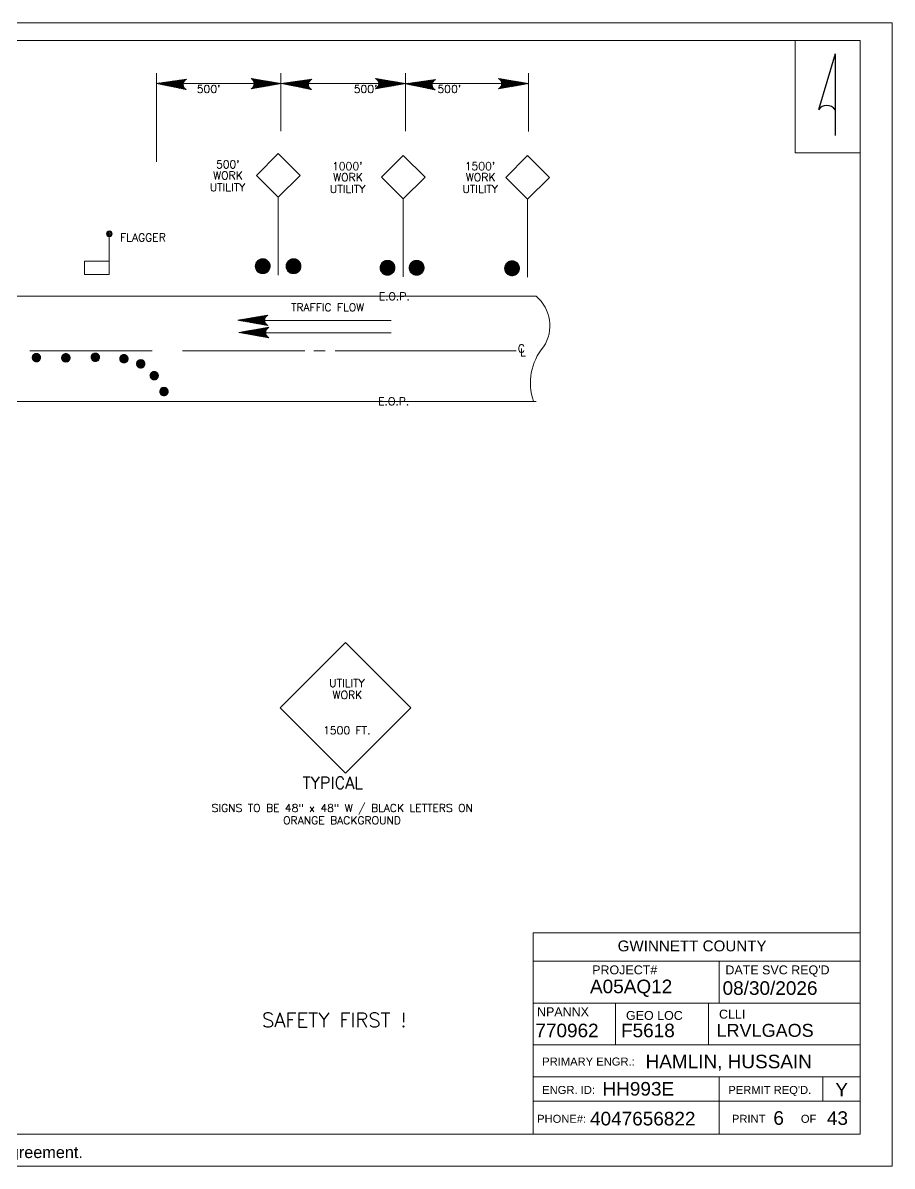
# Paper-space layout '2' of a CAD drawing. Header units: inches. Extents: x 1.3 to 17.9, y 1 to 11.6.
# Drawn here: x 9.86 to 17.88, y 1.02 to 11.57 of the extents above; entities that cross this region are included whole.
import ezdxf
from ezdxf.enums import TextEntityAlignment as Align

# ---------------------------------------------------------------- set-up
doc = ezdxf.new("R2010")
doc.units = ezdxf.units.IN
doc.header["$MEASUREMENT"] = 0
for name, color, linetype, lineweight in [('16', 135, 'Continuous', 0), ('DoubleLaneStreetTRAFFIC_003 - 16', 135, 'Continuous', 0), ('DoubleLaneStreetTRAFFIC_003 - 4', 135, 'Continuous', 0), ('DoubleLaneStreetTRAFFIC_003 - SHADE', 33, 'Continuous', 0), ('Level 18', 7, 'Continuous', 0), ('unk 2 (def)', 7, 'Continuous', 0), ('z Level 63', 7, 'Continuous', 0)]:
    doc.layers.add(name, color=color, linetype=linetype, lineweight=lineweight)
doc.styles.add('MtXpl_Arial_Unicode_', font='ARIALUNI.ttf')
doc.styles.add('ROMANS', font='romans.shx')
doc.styles.add('Telco', font='dgn000.shx', dxfattribs={"height": 108})

# ---------------------------------------------------------------- blocks, each defined once
blk = doc.blocks.new('AHSOL')
at = {"layer": '16', "color": 135, "linetype": 'Continuous'}
for p, q in [((0.05, 0.05), (-13.65, 2.41)), ((0.05, 0.05), (-13.65, -2.31)), ((-13.63, 2.4), (-13.62, 2.4)), ((-13.36, 2.36), (-9.42, -1.58)), ((-13.23, 2.13), (-13.05, 2.31)), ((-12.87, 1.83), (-12.48, 2.21)), ((-12.86, -2.18), (-9.07, 1.62)), ((-12.61, 1.41), (-11.91, 2.11)), ((-12.55, 2.22), (-8.85, -1.49)), ((-12.46, -1.11), (-9.64, 1.72)), ((-12.39, 0.97), (-11.35, 2.01)), ((-12.24, 0.45), (-10.78, 1.91)), ((-12.24, -0.22), (-10.21, 1.81)), ((-12.24, 0.57), (-9.99, -1.68)), ((-12.06, -2.04), (-8.5, 1.52)), ((-11.75, 2.08), (-8.28, -1.39)), ((-11.25, -1.9), (-7.93, 1.42)), ((-10.94, 1.94), (-7.71, -1.29)), ((-10.44, -1.76), (-7.36, 1.32)), ((-10.13, 1.8), (-7.14, -1.19)), ((-9.63, -1.62), (-6.79, 1.23)), ((-9.32, 1.66), (-6.57, -1.09)), ((-8.83, -1.48), (-6.22, 1.13)), ((-8.52, 1.52), (-6, -0.99)), ((-8.02, -1.34), (-5.65, 1.03)), ((-7.71, 1.38), (-5.43, -0.9)), ((-7.21, -1.2), (-5.08, 0.93)), ((-6.9, 1.25), (-4.86, -0.8)), ((-6.4, -1.07), (-4.51, 0.83)), ((-6.09, 1.11), (-4.29, -0.7)), ((-5.6, -0.93), (-3.94, 0.73)), ((-5.29, 0.97), (-3.72, -0.6)), ((-4.79, -0.79), (-3.37, 0.64)), ((-4.48, 0.83), (-3.15, -0.5)), ((-3.98, -0.65), (-2.8, 0.54)), ((-3.67, 0.69), (-2.58, -0.41)), ((-3.17, -0.51), (-2.23, 0.44)), ((-2.86, 0.55), (-2.01, -0.31)), ((-2.37, -0.37), (-1.66, 0.34)), ((-2.06, 0.41), (-1.44, -0.21)), ((-1.56, -0.23), (-1.09, 0.24)), ((-1.25, 0.27), (-0.87, -0.11)), ((-0.75, -0.09), (-0.52, 0.14)), ((-0.44, 0.13), (-0.3, -0.01)), ((-13.47, -2.21), (-13.41, -2.27)), ((-13.09, -1.92), (-12.84, -2.17)), ((-12.75, -1.6), (-12.27, -2.08)), ((-12.49, -1.18), (-11.7, -1.98)), ((-12.34, -0.67), (-11.13, -1.88)), ((-12.24, -0.1), (-10.56, -1.78))]:
    blk.add_line(p, q, dxfattribs=at)
at = {"layer": '16', "color": 135, "linetype": 'Continuous', "flags": 128}
blk.add_lwpolyline([(-13.65, 2.41), (0.05, 0.05), (-13.65, -2.31), (-13.32, -2.13), (-13.18, -1.98), (-12.99, -1.84), (-12.8, -1.65), (-12.71, -1.56), (-12.57, -1.32), (-12.47, -1.13), (-12.38, -0.94), (-12.33, -0.61), (-12.28, -0.43), (-12.24, -0.28), (-12.24, 0.33), (-12.24, 0.61), (-12.38, 0.94), (-12.47, 1.18), (-12.61, 1.42), (-12.71, 1.56), (-12.8, 1.7), (-12.9, 1.89), (-13.09, 2.03), (-13.23, 2.13), (-13.32, 2.22), (-13.46, 2.31)], close=True, dxfattribs=at)
at = {"layer": '16', "color": 135, "linetype": 'Continuous'}
blk.add_arc((-14.91, 0.05), 2.68, 298.0725, 61.9275, dxfattribs=at)
blk = doc.blocks.new('ATTSW_NORTH1')
at = {"layer": 'z Level 63', "color": 0, "linetype": 'Continuous', "lineweight": -2, "ltscale": 800.0016}
for q in [(-1458, -1329), (0, -3559)]:
    blk.add_line((0, 3559), q, dxfattribs=at)
blk.add_arc((-729, -1826), 882, 34.29789, 145.70211, dxfattribs=at)

psp = doc.layouts.new('2')

# ---------------------------------------------------------------- linework, layer by layer
at = {"layer": 'DoubleLaneStreetTRAFFIC_003 - 4', "color": 135, "linetype": 'Continuous', "ltscale": 1.522829}
for p, q in [((11.093, 11.101), (11.093, 10.286)), ((12.242, 11.101), (12.242, 10.568)), ((13.391, 11.101), (13.391, 10.568)), ((14.526, 11.101), (14.526, 10.565)), ((12.242, 11.006), (11.093, 11.006)), ((13.386, 11.006), (12.242, 11.006)), ((14.51, 11.006), (13.386, 11.006)), ((12.218, 9.239), (12.218, 9.959)), ((13.369, 9.225), (13.369, 9.945)), ((14.517, 9.22), (14.517, 9.94)), ((10.658, 9.369), (10.658, 9.624)), ((12.08, 9.391), (12.006, 9.316)), ((12.077, 9.391), (12.006, 9.32)), ((12.074, 9.391), (12.006, 9.323)), ((12.07, 9.391), (12.006, 9.327)), ((12.086, 9.39), (12.007, 9.31)), ((12.083, 9.39), (12.007, 9.313)), ((12.066, 9.39), (12.007, 9.33)), ((12.062, 9.39), (12.007, 9.334)), ((12.089, 9.389), (12.008, 9.308)), ((12.058, 9.389), (12.008, 9.339)), ((12.092, 9.388), (12.008, 9.305)), ((12.095, 9.388), (12.009, 9.302)), ((12.053, 9.387), (12.009, 9.344)), ((12.097, 9.387), (12.01, 9.3)), ((12.1, 9.386), (12.011, 9.297)), ((12.048, 9.385), (12.011, 9.349)), ((12.102, 9.385), (12.012, 9.295)), ((12.105, 9.384), (12.013, 9.292)), ((12.136, 9.293), (12.045, 9.384)), ((12.137, 9.295), (12.047, 9.385)), ((12.138, 9.298), (12.05, 9.386)), ((12.139, 9.3), (12.052, 9.387)), ((12.14, 9.303), (12.055, 9.388)), ((12.141, 9.305), (12.057, 9.389)), ((12.141, 9.308), (12.06, 9.389)), ((12.142, 9.311), (12.063, 9.39)), ((12.142, 9.314), (12.066, 9.39)), ((12.143, 9.317), (12.069, 9.391)), ((12.143, 9.32), (12.072, 9.391)), ((12.143, 9.324), (12.076, 9.391)), ((12.143, 9.327), (12.079, 9.391)), ((12.142, 9.331), (12.083, 9.39)), ((12.142, 9.335), (12.087, 9.39)), ((12.141, 9.34), (12.092, 9.389)), ((12.139, 9.344), (12.097, 9.387)), ((12.137, 9.35), (12.102, 9.385)), ((12.36, 9.391), (12.289, 9.32)), ((12.357, 9.391), (12.289, 9.323)), ((12.353, 9.391), (12.289, 9.327)), ((12.363, 9.391), (12.29, 9.317)), ((12.37, 9.39), (12.29, 9.311)), ((12.367, 9.39), (12.29, 9.314)), ((12.349, 9.39), (12.29, 9.331)), ((12.345, 9.39), (12.29, 9.335)), ((12.372, 9.389), (12.291, 9.308)), ((12.341, 9.389), (12.291, 9.339)), ((12.375, 9.389), (12.292, 9.305)), ((12.378, 9.388), (12.292, 9.302)), ((12.38, 9.387), (12.293, 9.3)), ((12.336, 9.387), (12.293, 9.344)), ((12.383, 9.386), (12.294, 9.297)), ((12.385, 9.385), (12.295, 9.295)), ((12.331, 9.385), (12.295, 9.349)), ((12.388, 9.384), (12.296, 9.292)), ((12.419, 9.292), (12.327, 9.384)), ((12.42, 9.294), (12.329, 9.385)), ((12.421, 9.297), (12.332, 9.386)), ((12.422, 9.299), (12.334, 9.387)), ((12.423, 9.302), (12.337, 9.388)), ((12.424, 9.304), (12.34, 9.388)), ((12.424, 9.307), (12.342, 9.389)), ((12.425, 9.31), (12.345, 9.39)), ((12.425, 9.313), (12.348, 9.39)), ((12.426, 9.316), (12.351, 9.39)), ((12.426, 9.319), (12.354, 9.391)), ((12.426, 9.322), (12.358, 9.391)), ((12.426, 9.326), (12.361, 9.391)), ((12.426, 9.329), (12.365, 9.39)), ((12.425, 9.333), (12.369, 9.39)), ((12.424, 9.338), (12.373, 9.389)), ((12.423, 9.342), (12.378, 9.388)), ((12.421, 9.348), (12.383, 9.386)), ((12.082, 9.254), (12.006, 9.33)), ((12.079, 9.254), (12.006, 9.327)), ((12.076, 9.254), (12.006, 9.323)), ((12.072, 9.254), (12.006, 9.32)), ((12.068, 9.254), (12.006, 9.316)), ((12.088, 9.255), (12.007, 9.336)), ((12.085, 9.255), (12.007, 9.333)), ((12.065, 9.255), (12.007, 9.312)), ((12.091, 9.256), (12.008, 9.339)), ((12.06, 9.255), (12.008, 9.308)), ((12.093, 9.257), (12.009, 9.341)), ((12.056, 9.257), (12.009, 9.304)), ((12.099, 9.258), (12.01, 9.346)), ((12.096, 9.257), (12.01, 9.344)), ((12.051, 9.258), (12.01, 9.299)), ((12.101, 9.259), (12.011, 9.349)), ((12.103, 9.26), (12.012, 9.351)), ((12.045, 9.261), (12.013, 9.293)), ((12.107, 9.383), (12.014, 9.29)), ((12.106, 9.262), (12.014, 9.354)), ((12.041, 9.382), (12.015, 9.356)), ((12.109, 9.381), (12.015, 9.288)), ((12.108, 9.263), (12.015, 9.356)), ((12.11, 9.264), (12.016, 9.358)), ((12.111, 9.38), (12.017, 9.286)), ((12.112, 9.265), (12.017, 9.36)), ((12.037, 9.265), (12.017, 9.285)), ((12.113, 9.379), (12.018, 9.284)), ((12.115, 9.377), (12.019, 9.282)), ((12.114, 9.267), (12.019, 9.362)), ((12.116, 9.268), (12.02, 9.364)), ((12.117, 9.376), (12.021, 9.28)), ((12.118, 9.27), (12.022, 9.366)), ((12.119, 9.374), (12.023, 9.278)), ((12.03, 9.374), (12.023, 9.367)), ((12.12, 9.271), (12.023, 9.368)), ((12.121, 9.373), (12.024, 9.276)), ((12.122, 9.273), (12.025, 9.37)), ((12.123, 9.371), (12.026, 9.274)), ((12.123, 9.275), (12.027, 9.371)), ((12.125, 9.276), (12.028, 9.373)), ((12.124, 9.369), (12.028, 9.273)), ((12.126, 9.367), (12.029, 9.271)), ((12.127, 9.278), (12.03, 9.375)), ((12.127, 9.366), (12.031, 9.269)), ((12.128, 9.28), (12.032, 9.376)), ((12.129, 9.364), (12.033, 9.268)), ((12.13, 9.282), (12.034, 9.378)), ((12.13, 9.362), (12.035, 9.266)), ((12.131, 9.284), (12.036, 9.379)), ((12.132, 9.36), (12.037, 9.265)), ((12.132, 9.286), (12.038, 9.38)), ((12.133, 9.358), (12.039, 9.264)), ((12.134, 9.288), (12.04, 9.382)), ((12.134, 9.355), (12.041, 9.262)), ((12.135, 9.29), (12.043, 9.383)), ((12.136, 9.353), (12.044, 9.261)), ((12.137, 9.351), (12.046, 9.26)), ((12.138, 9.348), (12.048, 9.259)), ((12.139, 9.346), (12.051, 9.258)), ((12.14, 9.343), (12.053, 9.257)), ((12.14, 9.341), (12.056, 9.257)), ((12.141, 9.338), (12.059, 9.256)), ((12.142, 9.335), (12.062, 9.255)), ((12.142, 9.332), (12.064, 9.255)), ((12.143, 9.329), (12.068, 9.254)), ((12.143, 9.326), (12.071, 9.254)), ((12.143, 9.323), (12.074, 9.254)), ((12.143, 9.319), (12.078, 9.254)), ((12.143, 9.316), (12.081, 9.254)), ((12.142, 9.312), (12.085, 9.255)), ((12.141, 9.307), (12.089, 9.256)), ((12.14, 9.303), (12.094, 9.257)), ((12.138, 9.298), (12.099, 9.259)), ((12.135, 9.291), (12.105, 9.261)), ((12.133, 9.357), (12.109, 9.381)), ((12.13, 9.283), (12.114, 9.267)), ((12.361, 9.254), (12.289, 9.325)), ((12.357, 9.254), (12.289, 9.322)), ((12.354, 9.254), (12.289, 9.319)), ((12.37, 9.255), (12.29, 9.335)), ((12.367, 9.255), (12.29, 9.332)), ((12.364, 9.254), (12.29, 9.329)), ((12.35, 9.254), (12.29, 9.315)), ((12.346, 9.255), (12.29, 9.311)), ((12.373, 9.256), (12.291, 9.337)), ((12.342, 9.256), (12.291, 9.306)), ((12.378, 9.257), (12.292, 9.343)), ((12.376, 9.256), (12.292, 9.34)), ((12.381, 9.258), (12.293, 9.345)), ((12.337, 9.257), (12.293, 9.302)), ((12.383, 9.259), (12.294, 9.348)), ((12.386, 9.26), (12.295, 9.35)), ((12.332, 9.259), (12.295, 9.296)), ((12.388, 9.261), (12.296, 9.353)), ((12.39, 9.383), (12.297, 9.29)), ((12.324, 9.382), (12.298, 9.356)), ((12.39, 9.262), (12.298, 9.355)), ((12.325, 9.262), (12.298, 9.29)), ((12.392, 9.382), (12.299, 9.288)), ((12.392, 9.263), (12.299, 9.357)), ((12.394, 9.38), (12.3, 9.286)), ((12.395, 9.265), (12.3, 9.359)), ((12.396, 9.379), (12.301, 9.284)), ((12.397, 9.266), (12.301, 9.361)), ((12.398, 9.377), (12.303, 9.282)), ((12.399, 9.268), (12.303, 9.363)), ((12.4, 9.376), (12.304, 9.28)), ((12.401, 9.269), (12.304, 9.365)), ((12.315, 9.269), (12.304, 9.28)), ((12.402, 9.374), (12.306, 9.278)), ((12.402, 9.271), (12.306, 9.367)), ((12.404, 9.373), (12.307, 9.276)), ((12.404, 9.272), (12.308, 9.369)), ((12.31, 9.372), (12.309, 9.37)), ((12.406, 9.371), (12.309, 9.274)), ((12.406, 9.274), (12.309, 9.371)), ((12.408, 9.276), (12.311, 9.372)), ((12.407, 9.369), (12.311, 9.273)), ((12.409, 9.368), (12.312, 9.271)), ((12.409, 9.277), (12.313, 9.374)), ((12.411, 9.366), (12.314, 9.27)), ((12.411, 9.279), (12.315, 9.376)), ((12.412, 9.364), (12.316, 9.268)), ((12.412, 9.281), (12.317, 9.377)), ((12.414, 9.362), (12.318, 9.267)), ((12.414, 9.283), (12.319, 9.378)), ((12.415, 9.36), (12.32, 9.265)), ((12.415, 9.285), (12.321, 9.38)), ((12.416, 9.358), (12.322, 9.264)), ((12.417, 9.287), (12.323, 9.381)), ((12.418, 9.29), (12.325, 9.382)), ((12.418, 9.356), (12.325, 9.263)), ((12.419, 9.353), (12.327, 9.261)), ((12.42, 9.351), (12.329, 9.26)), ((12.421, 9.349), (12.331, 9.259)), ((12.422, 9.346), (12.334, 9.258)), ((12.423, 9.344), (12.336, 9.257)), ((12.424, 9.341), (12.339, 9.257)), ((12.424, 9.338), (12.342, 9.256)), ((12.425, 9.336), (12.345, 9.255)), ((12.425, 9.333), (12.348, 9.255)), ((12.426, 9.33), (12.351, 9.254)), ((12.426, 9.326), (12.354, 9.254)), ((12.426, 9.323), (12.357, 9.254)), ((12.426, 9.32), (12.361, 9.254)), ((12.426, 9.316), (12.364, 9.254)), ((12.425, 9.312), (12.368, 9.255)), ((12.425, 9.308), (12.372, 9.256)), ((12.423, 9.303), (12.377, 9.257)), ((12.422, 9.298), (12.382, 9.258)), ((12.419, 9.292), (12.388, 9.261)), ((12.418, 9.354), (12.389, 9.383)), ((12.414, 9.284), (12.396, 9.266)), ((12.413, 9.363), (12.398, 9.377)), ((13.233, 9.376), (13.157, 9.3)), ((13.23, 9.376), (13.157, 9.303)), ((13.227, 9.376), (13.157, 9.306)), ((13.224, 9.376), (13.157, 9.309)), ((13.22, 9.376), (13.157, 9.313)), ((13.216, 9.376), (13.157, 9.317)), ((13.235, 9.24), (13.157, 9.318)), ((13.232, 9.24), (13.157, 9.315)), ((13.229, 9.24), (13.157, 9.312)), ((13.226, 9.24), (13.157, 9.309)), ((13.222, 9.24), (13.157, 9.305)), ((13.218, 9.24), (13.157, 9.301)), ((13.215, 9.24), (13.157, 9.298)), ((13.239, 9.375), (13.158, 9.294)), ((13.236, 9.375), (13.158, 9.297)), ((13.212, 9.375), (13.158, 9.321)), ((13.241, 9.241), (13.158, 9.324)), ((13.238, 9.241), (13.158, 9.321)), ((13.21, 9.241), (13.158, 9.293)), ((13.242, 9.374), (13.159, 9.291)), ((13.208, 9.374), (13.159, 9.325)), ((13.245, 9.373), (13.159, 9.288)), ((13.244, 9.242), (13.159, 9.327)), ((13.206, 9.242), (13.159, 9.289)), ((13.247, 9.373), (13.16, 9.286)), ((13.203, 9.373), (13.16, 9.33)), ((13.246, 9.243), (13.16, 9.329)), ((13.25, 9.372), (13.161, 9.283)), ((13.249, 9.244), (13.161, 9.332)), ((13.201, 9.244), (13.161, 9.284)), ((13.252, 9.371), (13.162, 9.281)), ((13.251, 9.245), (13.162, 9.334)), ((13.255, 9.37), (13.163, 9.278)), ((13.197, 9.37), (13.163, 9.336)), ((13.254, 9.246), (13.163, 9.337)), ((13.257, 9.368), (13.164, 9.276)), ((13.256, 9.247), (13.164, 9.339)), ((13.258, 9.248), (13.165, 9.341)), ((13.259, 9.367), (13.166, 9.274)), ((13.19, 9.367), (13.166, 9.343)), ((13.26, 9.249), (13.166, 9.343)), ((13.261, 9.366), (13.167, 9.272)), ((13.263, 9.365), (13.168, 9.27)), ((13.262, 9.251), (13.168, 9.345)), ((13.264, 9.252), (13.169, 9.347)), ((13.265, 9.363), (13.17, 9.268)), ((13.267, 9.362), (13.171, 9.266)), ((13.266, 9.254), (13.171, 9.349)), ((13.268, 9.255), (13.172, 9.351)), ((13.269, 9.36), (13.173, 9.264)), ((13.271, 9.359), (13.174, 9.262)), ((13.27, 9.257), (13.174, 9.353)), ((13.272, 9.258), (13.175, 9.355)), ((13.273, 9.357), (13.176, 9.26)), ((13.274, 9.26), (13.177, 9.357)), ((13.274, 9.355), (13.178, 9.259)), ((13.275, 9.262), (13.179, 9.358)), ((13.276, 9.353), (13.179, 9.257)), ((13.277, 9.264), (13.181, 9.36)), ((13.278, 9.352), (13.181, 9.255)), ((13.279, 9.265), (13.182, 9.362)), ((13.279, 9.35), (13.183, 9.254)), ((13.28, 9.267), (13.184, 9.363)), ((13.281, 9.348), (13.185, 9.252)), ((13.281, 9.269), (13.186, 9.364)), ((13.282, 9.346), (13.187, 9.251)), ((13.283, 9.271), (13.188, 9.366)), ((13.283, 9.344), (13.189, 9.25)), ((13.284, 9.274), (13.191, 9.367)), ((13.285, 9.341), (13.191, 9.248)), ((13.285, 9.276), (13.193, 9.368)), ((13.286, 9.339), (13.194, 9.247)), ((13.286, 9.278), (13.195, 9.369)), ((13.287, 9.337), (13.196, 9.246)), ((13.288, 9.28), (13.197, 9.371)), ((13.288, 9.335), (13.198, 9.245)), ((13.289, 9.283), (13.2, 9.372)), ((13.289, 9.332), (13.201, 9.244)), ((13.29, 9.285), (13.202, 9.373)), ((13.29, 9.33), (13.203, 9.243)), ((13.29, 9.288), (13.205, 9.373)), ((13.291, 9.327), (13.206, 9.242)), ((13.291, 9.291), (13.208, 9.374)), ((13.291, 9.324), (13.209, 9.242)), ((13.292, 9.293), (13.21, 9.375)), ((13.292, 9.321), (13.211, 9.241)), ((13.292, 9.296), (13.213, 9.375)), ((13.293, 9.319), (13.214, 9.24)), ((13.293, 9.299), (13.216, 9.376)), ((13.293, 9.316), (13.217, 9.24)), ((13.293, 9.302), (13.219, 9.376)), ((13.293, 9.312), (13.221, 9.24)), ((13.293, 9.305), (13.222, 9.376)), ((13.293, 9.309), (13.224, 9.24)), ((13.293, 9.309), (13.226, 9.376)), ((13.293, 9.306), (13.227, 9.24)), ((13.293, 9.312), (13.229, 9.376)), ((13.293, 9.302), (13.231, 9.24)), ((13.293, 9.316), (13.233, 9.376)), ((13.293, 9.298), (13.235, 9.24)), ((13.292, 9.32), (13.237, 9.375)), ((13.292, 9.294), (13.239, 9.241)), ((13.291, 9.325), (13.242, 9.374)), ((13.291, 9.289), (13.244, 9.242)), ((13.29, 9.329), (13.246, 9.373)), ((13.289, 9.284), (13.249, 9.244)), ((13.288, 9.335), (13.252, 9.371)), ((13.287, 9.278), (13.254, 9.246)), ((13.284, 9.342), (13.259, 9.367)), ((13.275, 9.354), (13.272, 9.358)), ((13.496, 9.376), (13.425, 9.306)), ((13.493, 9.376), (13.425, 9.309)), ((13.495, 9.24), (13.425, 9.31)), ((13.492, 9.24), (13.425, 9.306)), ((13.502, 9.376), (13.426, 9.299)), ((13.499, 9.376), (13.426, 9.303)), ((13.489, 9.376), (13.426, 9.313)), ((13.485, 9.376), (13.426, 9.317)), ((13.505, 9.375), (13.426, 9.296)), ((13.505, 9.24), (13.426, 9.319)), ((13.502, 9.24), (13.426, 9.316)), ((13.499, 9.24), (13.426, 9.313)), ((13.488, 9.24), (13.426, 9.303)), ((13.485, 9.24), (13.426, 9.299)), ((13.508, 9.375), (13.427, 9.294)), ((13.481, 9.375), (13.427, 9.321)), ((13.511, 9.242), (13.427, 9.325)), ((13.508, 9.241), (13.427, 9.322)), ((13.48, 9.241), (13.427, 9.295)), ((13.511, 9.374), (13.428, 9.291)), ((13.477, 9.374), (13.428, 9.325)), ((13.514, 9.373), (13.428, 9.288)), ((13.513, 9.242), (13.428, 9.327)), ((13.476, 9.242), (13.428, 9.29)), ((13.516, 9.373), (13.429, 9.286)), ((13.472, 9.373), (13.429, 9.33)), ((13.516, 9.243), (13.429, 9.33)), ((13.471, 9.243), (13.429, 9.285)), ((13.519, 9.372), (13.43, 9.283)), ((13.518, 9.244), (13.43, 9.333)), ((13.521, 9.371), (13.431, 9.281)), ((13.466, 9.371), (13.431, 9.335)), ((13.521, 9.245), (13.431, 9.335)), ((13.523, 9.37), (13.432, 9.278)), ((13.523, 9.246), (13.432, 9.337)), ((13.465, 9.246), (13.432, 9.28)), ((13.526, 9.368), (13.433, 9.276)), ((13.525, 9.247), (13.433, 9.34)), ((13.528, 9.249), (13.434, 9.342)), ((13.528, 9.367), (13.435, 9.274)), ((13.459, 9.367), (13.435, 9.342)), ((13.53, 9.366), (13.436, 9.272)), ((13.53, 9.25), (13.436, 9.344)), ((13.532, 9.365), (13.437, 9.27)), ((13.532, 9.251), (13.437, 9.346)), ((13.534, 9.253), (13.438, 9.348)), ((13.534, 9.363), (13.439, 9.268)), ((13.536, 9.362), (13.44, 9.266)), ((13.536, 9.254), (13.44, 9.35)), ((13.538, 9.256), (13.441, 9.352)), ((13.538, 9.36), (13.442, 9.264)), ((13.54, 9.359), (13.443, 9.262)), ((13.54, 9.257), (13.443, 9.354)), ((13.542, 9.357), (13.445, 9.26)), ((13.541, 9.259), (13.445, 9.356)), ((13.543, 9.261), (13.446, 9.357)), ((13.543, 9.355), (13.447, 9.258)), ((13.545, 9.262), (13.448, 9.359)), ((13.545, 9.353), (13.448, 9.257)), ((13.546, 9.264), (13.45, 9.36)), ((13.547, 9.352), (13.45, 9.255)), ((13.548, 9.266), (13.452, 9.362)), ((13.548, 9.35), (13.452, 9.254)), ((13.549, 9.268), (13.454, 9.363)), ((13.549, 9.348), (13.454, 9.252)), ((13.551, 9.27), (13.456, 9.365)), ((13.551, 9.346), (13.456, 9.251)), ((13.552, 9.272), (13.458, 9.366)), ((13.552, 9.344), (13.458, 9.25)), ((13.553, 9.274), (13.46, 9.367)), ((13.553, 9.341), (13.46, 9.248)), ((13.554, 9.276), (13.462, 9.369)), ((13.555, 9.339), (13.463, 9.247)), ((13.556, 9.279), (13.465, 9.37)), ((13.556, 9.337), (13.465, 9.246)), ((13.557, 9.281), (13.467, 9.371)), ((13.557, 9.334), (13.467, 9.245)), ((13.558, 9.284), (13.469, 9.372)), ((13.558, 9.332), (13.47, 9.244)), ((13.559, 9.286), (13.472, 9.373)), ((13.559, 9.329), (13.472, 9.243)), ((13.559, 9.289), (13.474, 9.374)), ((13.56, 9.327), (13.475, 9.242)), ((13.56, 9.291), (13.477, 9.374)), ((13.56, 9.324), (13.478, 9.241)), ((13.561, 9.294), (13.48, 9.375)), ((13.561, 9.321), (13.48, 9.241)), ((13.561, 9.297), (13.483, 9.375)), ((13.561, 9.318), (13.483, 9.24)), ((13.562, 9.3), (13.486, 9.376)), ((13.562, 9.315), (13.486, 9.24)), ((13.562, 9.303), (13.489, 9.376)), ((13.562, 9.312), (13.49, 9.24)), ((13.562, 9.307), (13.492, 9.376)), ((13.562, 9.309), (13.493, 9.24)), ((13.562, 9.31), (13.496, 9.376)), ((13.562, 9.305), (13.496, 9.24)), ((13.562, 9.314), (13.499, 9.376)), ((13.562, 9.302), (13.5, 9.24)), ((13.561, 9.317), (13.503, 9.376)), ((13.561, 9.298), (13.504, 9.24)), ((13.561, 9.322), (13.507, 9.375)), ((13.561, 9.294), (13.508, 9.241)), ((13.56, 9.326), (13.512, 9.374)), ((13.56, 9.289), (13.513, 9.242)), ((13.558, 9.331), (13.517, 9.372)), ((13.558, 9.284), (13.518, 9.244)), ((13.556, 9.337), (13.523, 9.37)), ((13.555, 9.278), (13.524, 9.246)), ((13.552, 9.344), (13.53, 9.366)), ((14.378, 9.372), (14.306, 9.299)), ((14.375, 9.372), (14.306, 9.302)), ((14.372, 9.372), (14.306, 9.306)), ((14.368, 9.372), (14.306, 9.309)), ((14.384, 9.371), (14.306, 9.293)), ((14.381, 9.371), (14.306, 9.296)), ((14.364, 9.371), (14.306, 9.313)), ((14.384, 9.236), (14.306, 9.313)), ((14.381, 9.235), (14.306, 9.31)), ((14.378, 9.235), (14.306, 9.307)), ((14.374, 9.235), (14.306, 9.304)), ((14.371, 9.235), (14.306, 9.3)), ((14.367, 9.235), (14.306, 9.297)), ((14.363, 9.236), (14.306, 9.293)), ((14.39, 9.37), (14.307, 9.287)), ((14.387, 9.37), (14.307, 9.29)), ((14.36, 9.37), (14.307, 9.317)), ((14.39, 9.237), (14.307, 9.319)), ((14.387, 9.236), (14.307, 9.316)), ((14.359, 9.237), (14.307, 9.288)), ((14.393, 9.369), (14.308, 9.284)), ((14.355, 9.369), (14.308, 9.322)), ((14.392, 9.238), (14.308, 9.322)), ((14.354, 9.238), (14.308, 9.284)), ((14.396, 9.368), (14.309, 9.282)), ((14.395, 9.238), (14.309, 9.324)), ((14.35, 9.368), (14.31, 9.327)), ((14.398, 9.367), (14.31, 9.279)), ((14.397, 9.239), (14.31, 9.327)), ((14.349, 9.24), (14.31, 9.278)), ((14.401, 9.366), (14.311, 9.277)), ((14.4, 9.24), (14.311, 9.329)), ((14.403, 9.365), (14.312, 9.274)), ((14.344, 9.365), (14.312, 9.333)), ((14.402, 9.241), (14.312, 9.332)), ((14.405, 9.364), (14.313, 9.272)), ((14.405, 9.242), (14.313, 9.334)), ((14.407, 9.363), (14.314, 9.27)), ((14.407, 9.243), (14.314, 9.336)), ((14.409, 9.245), (14.315, 9.339)), ((14.41, 9.362), (14.316, 9.268)), ((14.336, 9.361), (14.317, 9.341)), ((14.412, 9.36), (14.317, 9.266)), ((14.411, 9.246), (14.317, 9.341)), ((14.414, 9.359), (14.318, 9.264)), ((14.413, 9.247), (14.318, 9.343)), ((14.415, 9.249), (14.319, 9.345)), ((14.416, 9.358), (14.32, 9.262)), ((14.418, 9.356), (14.321, 9.26)), ((14.417, 9.25), (14.321, 9.347)), ((14.419, 9.252), (14.322, 9.348)), ((14.419, 9.355), (14.323, 9.258)), ((14.421, 9.353), (14.324, 9.256)), ((14.421, 9.254), (14.324, 9.35)), ((14.422, 9.255), (14.326, 9.352)), ((14.423, 9.351), (14.326, 9.254)), ((14.424, 9.257), (14.328, 9.354)), ((14.425, 9.349), (14.328, 9.253)), ((14.426, 9.259), (14.329, 9.355)), ((14.426, 9.348), (14.33, 9.251)), ((14.427, 9.261), (14.331, 9.357)), ((14.428, 9.346), (14.332, 9.25)), ((14.429, 9.263), (14.333, 9.358)), ((14.429, 9.344), (14.334, 9.248)), ((14.43, 9.265), (14.335, 9.36)), ((14.431, 9.342), (14.336, 9.247)), ((14.432, 9.267), (14.337, 9.361)), ((14.432, 9.34), (14.338, 9.245)), ((14.433, 9.269), (14.339, 9.362)), ((14.433, 9.338), (14.34, 9.244)), ((14.434, 9.271), (14.341, 9.364)), ((14.434, 9.335), (14.342, 9.243)), ((14.435, 9.273), (14.344, 9.365)), ((14.436, 9.333), (14.344, 9.242)), ((14.436, 9.276), (14.346, 9.366)), ((14.437, 9.331), (14.347, 9.241)), ((14.437, 9.278), (14.348, 9.367)), ((14.438, 9.328), (14.349, 9.24)), ((14.438, 9.28), (14.351, 9.368)), ((14.439, 9.326), (14.352, 9.239)), ((14.439, 9.283), (14.354, 9.369)), ((14.439, 9.323), (14.354, 9.238)), ((14.44, 9.286), (14.356, 9.369)), ((14.44, 9.32), (14.357, 9.237)), ((14.441, 9.288), (14.359, 9.37)), ((14.441, 9.318), (14.36, 9.237)), ((14.441, 9.291), (14.362, 9.371)), ((14.441, 9.315), (14.363, 9.236)), ((14.442, 9.294), (14.365, 9.371)), ((14.442, 9.312), (14.365, 9.236)), ((14.442, 9.297), (14.368, 9.372)), ((14.442, 9.309), (14.369, 9.235)), ((14.442, 9.301), (14.371, 9.372)), ((14.442, 9.305), (14.372, 9.235)), ((14.442, 9.304), (14.374, 9.372)), ((14.442, 9.302), (14.375, 9.235)), ((14.442, 9.307), (14.378, 9.372)), ((14.442, 9.298), (14.379, 9.235)), ((14.442, 9.311), (14.382, 9.371)), ((14.442, 9.295), (14.383, 9.236)), ((14.441, 9.315), (14.386, 9.371)), ((14.441, 9.291), (14.387, 9.236)), ((14.44, 9.32), (14.39, 9.37)), ((14.44, 9.286), (14.391, 9.237)), ((14.439, 9.324), (14.395, 9.369)), ((14.439, 9.281), (14.396, 9.239)), ((14.437, 9.33), (14.4, 9.367)), ((14.434, 9.336), (14.407, 9.363)), ((14.427, 9.347), (14.418, 9.356)), ((13.194, 9.247), (13.164, 9.277)), ((13.186, 9.252), (13.169, 9.269)), ((13.282, 9.271), (13.262, 9.251)), ((13.458, 9.25), (13.435, 9.272)), ((13.551, 9.27), (13.532, 9.251)), ((14.343, 9.243), (14.313, 9.272)), ((14.334, 9.248), (14.319, 9.263)), ((14.436, 9.276), (14.402, 9.241)), ((14.433, 9.269), (14.409, 9.245)), ((2.614, 9.045), (13.029, 9.045)), ((13.501, 9.045), (14.595, 9.045)), ((13.258, 8.821), (11.997, 8.821)), ((13.258, 8.709), (11.997, 8.709)), ((11.055, 8.542), (9.925, 8.542)), ((9.925, 8.542), (10.184, 8.542)), ((11.334, 8.542), (11.593, 8.542)), ((12.464, 8.542), (11.334, 8.542)), ((12.65, 8.542), (12.544, 8.542)), ((14.411, 8.542), (12.743, 8.542)), ((9.948, 8.483), (9.983, 8.518)), ((9.948, 8.48), (9.987, 8.518)), ((9.948, 8.476), (9.99, 8.518)), ((9.948, 8.484), (9.991, 8.441)), ((9.948, 8.481), (9.988, 8.441)), ((9.948, 8.477), (9.984, 8.441)), ((9.949, 8.487), (9.979, 8.518)), ((9.949, 8.473), (9.993, 8.518)), ((9.949, 8.47), (9.996, 8.517)), ((9.949, 8.487), (9.994, 8.442)), ((9.949, 8.473), (9.98, 8.442)), ((9.95, 8.492), (9.975, 8.516)), ((9.95, 8.468), (9.999, 8.516)), ((9.95, 8.492), (9.999, 8.443)), ((9.95, 8.49), (9.997, 8.442)), ((9.95, 8.469), (9.976, 8.443)), ((9.951, 8.465), (10.001, 8.515)), ((9.951, 8.495), (10.002, 8.444)), ((9.952, 8.463), (10.004, 8.514)), ((9.952, 8.497), (10.004, 8.445)), ((9.952, 8.464), (9.971, 8.445)), ((9.953, 8.498), (9.969, 8.514)), ((9.953, 8.461), (10.006, 8.513)), ((9.954, 8.499), (10.006, 8.447)), ((9.955, 8.458), (10.008, 8.512)), ((9.955, 8.501), (10.009, 8.448)), ((9.956, 8.456), (10.01, 8.511)), ((9.956, 8.503), (10.01, 8.449)), ((9.957, 8.455), (10.012, 8.509)), ((9.958, 8.505), (10.012, 8.451)), ((9.959, 8.453), (10.014, 8.507)), ((9.96, 8.507), (10.014, 8.453)), ((9.961, 8.509), (10.016, 8.454)), ((9.961, 8.451), (10.015, 8.506)), ((9.963, 8.51), (10.017, 8.456)), ((9.963, 8.45), (10.017, 8.504)), ((9.965, 8.512), (10.019, 8.458)), ((9.965, 8.448), (10.018, 8.502)), ((9.967, 8.513), (10.02, 8.46)), ((9.967, 8.447), (10.02, 8.5)), ((9.969, 8.445), (10.021, 8.498)), ((9.97, 8.514), (10.021, 8.462)), ((9.971, 8.444), (10.022, 8.495)), ((9.972, 8.515), (10.022, 8.465)), ((9.974, 8.516), (10.023, 8.467)), ((9.974, 8.443), (10.023, 8.493)), ((9.976, 8.443), (10.024, 8.49)), ((9.977, 8.517), (10.024, 8.47)), ((9.979, 8.442), (10.025, 8.487)), ((9.98, 8.518), (10.025, 8.473)), ((9.982, 8.441), (10.025, 8.484)), ((9.983, 8.518), (10.025, 8.476)), ((9.985, 8.441), (10.025, 8.481)), ((9.986, 8.518), (10.025, 8.479)), ((9.989, 8.441), (10.025, 8.478)), ((9.99, 8.518), (10.025, 8.483)), ((9.992, 8.442), (10.025, 8.474)), ((9.993, 8.518), (10.025, 8.486)), ((9.997, 8.442), (10.024, 8.47)), ((9.998, 8.517), (10.024, 8.491)), ((10.002, 8.444), (10.022, 8.465)), ((10.004, 8.514), (10.021, 8.497)), ((10.01, 8.449), (10.017, 8.456)), ((10.219, 8.481), (10.254, 8.516)), ((10.219, 8.478), (10.257, 8.516)), ((10.219, 8.474), (10.261, 8.516)), ((10.219, 8.482), (10.262, 8.439)), ((10.219, 8.478), (10.259, 8.439)), ((10.219, 8.475), (10.255, 8.439)), ((10.22, 8.485), (10.25, 8.515)), ((10.22, 8.471), (10.264, 8.515)), ((10.22, 8.468), (10.267, 8.515)), ((10.22, 8.487), (10.268, 8.44)), ((10.22, 8.485), (10.265, 8.439)), ((10.22, 8.471), (10.252, 8.439)), ((10.221, 8.49), (10.245, 8.514)), ((10.221, 8.466), (10.269, 8.514)), ((10.221, 8.49), (10.27, 8.441)), ((10.221, 8.467), (10.247, 8.44)), ((10.222, 8.463), (10.272, 8.513)), ((10.222, 8.492), (10.273, 8.442)), ((10.223, 8.461), (10.274, 8.512)), ((10.223, 8.495), (10.275, 8.443)), ((10.223, 8.461), (10.242, 8.442)), ((10.224, 8.497), (10.238, 8.511)), ((10.224, 8.459), (10.276, 8.511)), ((10.225, 8.456), (10.279, 8.51)), ((10.225, 8.497), (10.277, 8.444)), ((10.226, 8.499), (10.28, 8.445)), ((10.227, 8.454), (10.281, 8.508)), ((10.227, 8.501), (10.281, 8.447)), ((10.228, 8.452), (10.282, 8.507)), ((10.229, 8.503), (10.283, 8.448)), ((10.23, 8.451), (10.284, 8.505)), ((10.23, 8.451), (10.231, 8.45)), ((10.231, 8.505), (10.285, 8.45)), ((10.231, 8.449), (10.286, 8.503)), ((10.232, 8.506), (10.287, 8.452)), ((10.233, 8.447), (10.288, 8.502)), ((10.234, 8.508), (10.288, 8.454)), ((10.235, 8.446), (10.289, 8.5)), ((10.236, 8.509), (10.29, 8.456)), ((10.237, 8.444), (10.29, 8.498)), ((10.238, 8.511), (10.291, 8.458)), ((10.239, 8.443), (10.292, 8.495)), ((10.241, 8.512), (10.292, 8.46)), ((10.242, 8.442), (10.293, 8.493)), ((10.243, 8.513), (10.293, 8.462)), ((10.244, 8.441), (10.294, 8.491)), ((10.245, 8.514), (10.294, 8.465)), ((10.247, 8.44), (10.295, 8.488)), ((10.248, 8.515), (10.295, 8.468)), ((10.249, 8.44), (10.295, 8.485)), ((10.251, 8.515), (10.296, 8.47)), ((10.252, 8.439), (10.296, 8.483)), ((10.254, 8.516), (10.296, 8.473)), ((10.256, 8.439), (10.296, 8.479)), ((10.257, 8.516), (10.296, 8.477)), ((10.259, 8.439), (10.296, 8.476)), ((10.261, 8.516), (10.296, 8.48)), ((10.263, 8.439), (10.296, 8.472)), ((10.265, 8.515), (10.296, 8.484)), ((10.267, 8.44), (10.295, 8.468)), ((10.269, 8.514), (10.295, 8.489)), ((10.272, 8.441), (10.294, 8.463)), ((10.275, 8.512), (10.292, 8.494)), ((10.279, 8.445), (10.29, 8.456)), ((10.491, 8.483), (10.53, 8.521)), ((10.491, 8.484), (10.531, 8.444)), ((10.491, 8.481), (10.528, 8.444)), ((10.492, 8.49), (10.522, 8.521)), ((10.492, 8.486), (10.526, 8.521)), ((10.492, 8.48), (10.533, 8.521)), ((10.492, 8.476), (10.536, 8.521)), ((10.492, 8.474), (10.539, 8.52)), ((10.492, 8.49), (10.537, 8.445)), ((10.492, 8.487), (10.534, 8.444)), ((10.492, 8.477), (10.524, 8.445)), ((10.493, 8.495), (10.518, 8.519)), ((10.493, 8.471), (10.542, 8.519)), ((10.493, 8.493), (10.54, 8.446)), ((10.493, 8.472), (10.519, 8.446)), ((10.494, 8.468), (10.544, 8.519)), ((10.494, 8.496), (10.543, 8.446)), ((10.495, 8.466), (10.547, 8.518)), ((10.495, 8.498), (10.545, 8.447)), ((10.495, 8.467), (10.514, 8.448)), ((10.496, 8.501), (10.511, 8.517)), ((10.496, 8.464), (10.549, 8.516)), ((10.496, 8.5), (10.548, 8.448)), ((10.497, 8.503), (10.55, 8.45)), ((10.498, 8.462), (10.551, 8.515)), ((10.498, 8.505), (10.552, 8.451)), ((10.499, 8.46), (10.553, 8.514)), ((10.5, 8.507), (10.554, 8.452)), ((10.501, 8.458), (10.555, 8.512)), ((10.501, 8.508), (10.556, 8.454)), ((10.501, 8.457), (10.504, 8.454)), ((10.502, 8.456), (10.557, 8.51)), ((10.503, 8.51), (10.557, 8.456)), ((10.504, 8.454), (10.558, 8.509)), ((10.505, 8.512), (10.559, 8.457)), ((10.506, 8.453), (10.56, 8.507)), ((10.507, 8.513), (10.561, 8.459)), ((10.508, 8.451), (10.561, 8.505)), ((10.509, 8.515), (10.562, 8.461)), ((10.51, 8.45), (10.563, 8.503)), ((10.511, 8.516), (10.563, 8.463)), ((10.512, 8.449), (10.564, 8.501)), ((10.513, 8.517), (10.565, 8.466)), ((10.514, 8.447), (10.565, 8.498)), ((10.515, 8.518), (10.566, 8.468)), ((10.517, 8.447), (10.566, 8.496)), ((10.518, 8.519), (10.567, 8.47)), ((10.519, 8.446), (10.567, 8.493)), ((10.52, 8.52), (10.567, 8.473)), ((10.522, 8.445), (10.568, 8.491)), ((10.523, 8.521), (10.568, 8.476)), ((10.525, 8.444), (10.568, 8.488)), ((10.526, 8.521), (10.568, 8.479)), ((10.528, 8.444), (10.568, 8.485)), ((10.529, 8.521), (10.569, 8.482)), ((10.532, 8.444), (10.568, 8.481)), ((10.533, 8.521), (10.568, 8.486)), ((10.535, 8.445), (10.568, 8.477)), ((10.537, 8.521), (10.568, 8.49)), ((10.54, 8.445), (10.567, 8.473)), ((10.541, 8.52), (10.567, 8.494)), ((10.545, 8.447), (10.566, 8.468)), ((10.547, 8.517), (10.564, 8.5)), ((10.553, 8.451), (10.561, 8.46)), ((10.755, 8.473), (10.79, 8.508)), ((10.755, 8.47), (10.793, 8.508)), ((10.755, 8.467), (10.797, 8.508)), ((10.755, 8.473), (10.797, 8.431)), ((10.755, 8.469), (10.794, 8.431)), ((10.755, 8.466), (10.79, 8.431)), ((10.756, 8.478), (10.785, 8.507)), ((10.756, 8.463), (10.8, 8.507)), ((10.756, 8.461), (10.802, 8.507)), ((10.756, 8.478), (10.803, 8.432)), ((10.756, 8.476), (10.8, 8.431)), ((10.756, 8.462), (10.786, 8.431)), ((10.757, 8.482), (10.781, 8.506)), ((10.757, 8.458), (10.805, 8.506)), ((10.757, 8.481), (10.806, 8.433)), ((10.757, 8.457), (10.782, 8.433)), ((10.758, 8.455), (10.808, 8.505)), ((10.758, 8.484), (10.808, 8.433)), ((10.759, 8.453), (10.81, 8.504)), ((10.759, 8.486), (10.81, 8.435)), ((10.76, 8.451), (10.812, 8.503)), ((10.76, 8.488), (10.813, 8.436)), ((10.76, 8.451), (10.775, 8.435)), ((10.761, 8.489), (10.774, 8.502)), ((10.761, 8.448), (10.815, 8.502)), ((10.761, 8.49), (10.815, 8.437)), ((10.763, 8.446), (10.817, 8.5)), ((10.763, 8.492), (10.817, 8.438)), ((10.764, 8.445), (10.818, 8.499)), ((10.764, 8.494), (10.819, 8.44)), ((10.766, 8.443), (10.82, 8.497)), ((10.766, 8.496), (10.821, 8.442)), ((10.767, 8.441), (10.822, 8.496)), ((10.768, 8.498), (10.822, 8.443)), ((10.769, 8.439), (10.824, 8.494)), ((10.77, 8.499), (10.824, 8.445)), ((10.771, 8.438), (10.825, 8.492)), ((10.772, 8.501), (10.825, 8.447)), ((10.773, 8.437), (10.826, 8.49)), ((10.774, 8.502), (10.827, 8.449)), ((10.775, 8.435), (10.828, 8.488)), ((10.776, 8.503), (10.828, 8.451)), ((10.778, 8.505), (10.829, 8.454)), ((10.778, 8.434), (10.829, 8.485)), ((10.78, 8.433), (10.83, 8.483)), ((10.781, 8.506), (10.83, 8.456)), ((10.783, 8.506), (10.831, 8.459)), ((10.783, 8.432), (10.831, 8.48)), ((10.785, 8.432), (10.831, 8.478)), ((10.786, 8.507), (10.832, 8.461)), ((10.788, 8.431), (10.832, 8.475)), ((10.789, 8.508), (10.832, 8.464)), ((10.791, 8.431), (10.832, 8.472)), ((10.792, 8.508), (10.832, 8.468)), ((10.795, 8.508), (10.832, 8.471)), ((10.795, 8.431), (10.832, 8.468)), ((10.799, 8.507), (10.832, 8.475)), ((10.799, 8.431), (10.832, 8.464)), ((10.803, 8.432), (10.831, 8.46)), ((10.804, 8.507), (10.831, 8.479)), ((10.808, 8.433), (10.83, 8.455)), ((10.809, 8.505), (10.829, 8.484)), ((10.815, 8.437), (10.826, 8.448)), ((10.817, 8.5), (10.825, 8.492)), ((10.91, 8.421), (10.95, 8.46)), ((10.911, 8.429), (10.942, 8.46)), ((10.911, 8.425), (10.946, 8.46)), ((10.911, 8.418), (10.953, 8.46)), ((10.911, 8.415), (10.956, 8.46)), ((10.912, 8.433), (10.938, 8.459)), ((10.912, 8.412), (10.959, 8.459)), ((10.912, 8.409), (10.961, 8.458)), ((10.913, 8.407), (10.964, 8.457)), ((10.913, 8.436), (10.963, 8.386)), ((10.914, 8.439), (10.932, 8.457)), ((10.914, 8.405), (10.966, 8.456)), ((10.914, 8.438), (10.965, 8.387)), ((10.915, 8.441), (10.968, 8.388)), ((10.916, 8.402), (10.968, 8.455)), ((10.917, 8.4), (10.971, 8.454)), ((10.917, 8.443), (10.97, 8.389)), ((10.918, 8.398), (10.973, 8.452)), ((10.918, 8.445), (10.972, 8.391)), ((10.919, 8.447), (10.974, 8.392)), ((10.92, 8.396), (10.974, 8.451)), ((10.921, 8.449), (10.976, 8.394)), ((10.922, 8.395), (10.976, 8.449)), ((10.923, 8.45), (10.977, 8.396)), ((10.923, 8.393), (10.978, 8.447)), ((10.925, 8.452), (10.979, 8.398)), ((10.925, 8.391), (10.979, 8.446)), ((10.927, 8.453), (10.98, 8.399)), ((10.927, 8.39), (10.981, 8.444)), ((10.929, 8.455), (10.982, 8.402)), ((10.929, 8.389), (10.982, 8.442)), ((10.931, 8.456), (10.983, 8.404)), ((10.932, 8.387), (10.983, 8.439)), ((10.933, 8.457), (10.984, 8.406)), ((10.934, 8.386), (10.984, 8.437)), ((10.936, 8.458), (10.985, 8.408)), ((10.936, 8.385), (10.985, 8.434)), ((10.938, 8.459), (10.986, 8.411)), ((10.941, 8.46), (10.987, 8.414)), ((10.944, 8.46), (10.987, 8.417)), ((10.947, 8.46), (10.988, 8.42)), ((10.95, 8.46), (10.988, 8.423)), ((10.954, 8.46), (10.987, 8.427)), ((10.958, 8.459), (10.986, 8.431)), ((10.963, 8.458), (10.985, 8.436)), ((10.971, 8.454), (10.981, 8.444)), ((10.91, 8.422), (10.949, 8.383)), ((10.911, 8.431), (10.958, 8.384)), ((10.911, 8.428), (10.955, 8.384)), ((10.911, 8.425), (10.952, 8.383)), ((10.911, 8.418), (10.945, 8.383)), ((10.911, 8.414), (10.941, 8.384)), ((10.912, 8.433), (10.961, 8.385)), ((10.913, 8.409), (10.936, 8.385)), ((10.915, 8.403), (10.93, 8.388)), ((10.939, 8.385), (10.986, 8.432)), ((10.942, 8.384), (10.987, 8.429)), ((10.945, 8.384), (10.987, 8.426)), ((10.948, 8.383), (10.988, 8.423)), ((10.951, 8.383), (10.987, 8.419)), ((10.955, 8.384), (10.987, 8.416)), ((10.96, 8.385), (10.986, 8.411)), ((10.965, 8.387), (10.984, 8.406)), ((11.035, 8.316), (11.071, 8.352)), ((11.035, 8.312), (11.074, 8.352)), ((11.035, 8.309), (11.077, 8.352)), ((11.035, 8.32), (11.067, 8.351)), ((11.035, 8.306), (11.08, 8.351)), ((11.036, 8.303), (11.083, 8.351)), ((11.036, 8.324), (11.062, 8.35)), ((11.037, 8.301), (11.086, 8.35)), ((11.038, 8.298), (11.088, 8.349)), ((11.038, 8.329), (11.057, 8.348)), ((11.039, 8.296), (11.091, 8.348)), ((11.039, 8.331), (11.09, 8.279)), ((11.04, 8.294), (11.093, 8.347)), ((11.04, 8.333), (11.093, 8.28)), ((11.041, 8.292), (11.095, 8.345)), ((11.041, 8.335), (11.095, 8.281)), ((11.043, 8.29), (11.097, 8.344)), ((11.043, 8.337), (11.097, 8.283)), ((11.044, 8.288), (11.099, 8.342)), ((11.044, 8.339), (11.099, 8.284)), ((11.046, 8.286), (11.1, 8.341)), ((11.046, 8.341), (11.1, 8.286)), ((11.048, 8.342), (11.102, 8.288)), ((11.048, 8.284), (11.102, 8.339)), ((11.049, 8.344), (11.104, 8.29)), ((11.05, 8.283), (11.104, 8.337)), ((11.051, 8.345), (11.105, 8.292)), ((11.052, 8.281), (11.105, 8.335)), ((11.053, 8.347), (11.106, 8.294)), ((11.054, 8.28), (11.106, 8.333)), ((11.056, 8.348), (11.108, 8.296)), ((11.056, 8.279), (11.108, 8.331)), ((11.058, 8.349), (11.109, 8.298)), ((11.06, 8.35), (11.11, 8.301)), ((11.063, 8.351), (11.11, 8.303)), ((11.066, 8.351), (11.111, 8.306)), ((11.069, 8.352), (11.111, 8.309)), ((11.072, 8.352), (11.112, 8.312)), ((11.076, 8.352), (11.112, 8.316)), ((11.079, 8.351), (11.111, 8.32)), ((11.084, 8.35), (11.11, 8.324)), ((11.089, 8.348), (11.108, 8.33)), ((11.034, 8.314), (11.074, 8.275)), ((11.035, 8.32), (11.08, 8.275)), ((11.035, 8.317), (11.077, 8.275)), ((11.035, 8.311), (11.07, 8.275)), ((11.035, 8.307), (11.066, 8.275)), ((11.036, 8.323), (11.083, 8.276)), ((11.036, 8.302), (11.062, 8.276)), ((11.037, 8.328), (11.088, 8.278)), ((11.037, 8.326), (11.086, 8.277)), ((11.038, 8.297), (11.056, 8.279)), ((11.058, 8.278), (11.109, 8.328)), ((11.061, 8.277), (11.11, 8.326)), ((11.063, 8.276), (11.11, 8.323)), ((11.066, 8.275), (11.111, 8.32)), ((11.069, 8.275), (11.111, 8.317)), ((11.072, 8.275), (11.112, 8.314)), ((11.076, 8.275), (11.112, 8.311)), ((11.08, 8.275), (11.111, 8.307)), ((11.084, 8.276), (11.11, 8.302)), ((11.09, 8.279), (11.108, 8.296)), ((11.124, 8.167), (11.162, 8.205)), ((11.124, 8.169), (11.165, 8.128)), ((11.124, 8.165), (11.162, 8.128)), ((11.125, 8.171), (11.159, 8.205)), ((11.125, 8.164), (11.166, 8.205)), ((11.125, 8.161), (11.169, 8.205)), ((11.125, 8.175), (11.155, 8.204)), ((11.125, 8.158), (11.172, 8.204)), ((11.125, 8.175), (11.171, 8.129)), ((11.125, 8.172), (11.168, 8.129)), ((11.125, 8.161), (11.158, 8.129)), ((11.126, 8.155), (11.174, 8.204)), ((11.126, 8.177), (11.174, 8.13)), ((11.126, 8.157), (11.154, 8.129)), ((11.127, 8.18), (11.15, 8.203)), ((11.127, 8.153), (11.177, 8.203)), ((11.127, 8.18), (11.176, 8.131)), ((11.127, 8.152), (11.148, 8.131)), ((11.128, 8.15), (11.179, 8.202)), ((11.128, 8.182), (11.179, 8.132)), ((11.129, 8.148), (11.182, 8.201)), ((11.129, 8.185), (11.181, 8.133)), ((11.13, 8.186), (11.143, 8.2)), ((11.13, 8.187), (11.183, 8.134)), ((11.131, 8.146), (11.184, 8.199)), ((11.131, 8.145), (11.141, 8.135)), ((11.132, 8.144), (11.186, 8.198)), ((11.132, 8.189), (11.185, 8.135)), ((11.133, 8.142), (11.188, 8.196)), ((11.133, 8.191), (11.187, 8.137)), ((11.135, 8.14), (11.19, 8.195)), ((11.135, 8.193), (11.189, 8.138)), ((11.136, 8.195), (11.191, 8.14)), ((11.137, 8.138), (11.191, 8.193)), ((11.138, 8.196), (11.192, 8.142)), ((11.139, 8.137), (11.193, 8.191)), ((11.14, 8.198), (11.194, 8.144)), ((11.141, 8.135), (11.194, 8.189)), ((11.142, 8.199), (11.195, 8.146)), ((11.143, 8.134), (11.196, 8.187)), ((11.144, 8.2), (11.197, 8.148)), ((11.145, 8.133), (11.197, 8.185)), ((11.146, 8.202), (11.198, 8.15)), ((11.147, 8.132), (11.198, 8.183)), ((11.149, 8.203), (11.199, 8.153)), ((11.149, 8.131), (11.199, 8.18)), ((11.151, 8.204), (11.2, 8.155)), ((11.152, 8.13), (11.2, 8.178)), ((11.154, 8.204), (11.201, 8.158)), ((11.155, 8.129), (11.201, 8.175)), ((11.157, 8.205), (11.201, 8.161)), ((11.158, 8.129), (11.201, 8.172)), ((11.16, 8.205), (11.201, 8.164)), ((11.161, 8.128), (11.202, 8.169)), ((11.163, 8.205), (11.202, 8.167)), ((11.164, 8.128), (11.202, 8.166)), ((11.167, 8.205), (11.201, 8.171)), ((11.168, 8.128), (11.201, 8.162)), ((11.171, 8.205), (11.201, 8.175)), ((11.172, 8.129), (11.201, 8.158)), ((11.176, 8.203), (11.199, 8.179)), ((11.177, 8.131), (11.199, 8.153)), ((11.182, 8.201), (11.197, 8.185)), ((11.184, 8.134), (11.195, 8.146)), ((2.596, 8.076), (13.105, 8.076)), ((13.494, 8.076), (14.595, 8.076))]:
    psp.add_line(p, q, dxfattribs=at)
at = {"layer": 'DoubleLaneStreetTRAFFIC_003 - 4', "color": 135, "linetype": 'Continuous', "ltscale": 1.522829, "flags": 128}
for points in [[(12.419, 10.16), (12.218, 9.959), (12.017, 10.16), (12.218, 10.361)], [(13.571, 10.144), (13.37, 9.943), (13.17, 10.144), (13.37, 10.344)], [(14.718, 10.141), (14.517, 9.94), (14.317, 10.141), (14.517, 10.342)], [(10.43, 9.246), (10.658, 9.246), (10.658, 9.369), (10.43, 9.369)], [(12.235, 5.251), (12.837, 5.853), (13.439, 5.25), (12.837, 4.648)]]:
    psp.add_lwpolyline(points, close=True, dxfattribs=at)
at = {"layer": 'DoubleLaneStreetTRAFFIC_003 - 4', "color": 135, "linetype": 'Continuous', "ltscale": 1.522829}
for centre, radius in [((10.659, 9.622), 0.0265), ((10.659, 9.621), 0.0214), ((10.659, 9.622), 0.0136), ((10.658, 9.622), 0.00335), ((12.074, 9.322), 0.0684), ((12.358, 9.322), 0.0684), ((13.225, 9.308), 0.0684), ((13.494, 9.308), 0.0684), ((14.374, 9.303), 0.0684), ((9.987, 8.48), 0.0386), ((10.258, 8.477), 0.0386), ((10.53, 8.483), 0.0386), ((10.794, 8.469), 0.0386), ((10.949, 8.422), 0.0386), ((11.073, 8.313), 0.0386), ((11.163, 8.167), 0.0386)]:
    psp.add_circle(centre, radius, dxfattribs=at)
for centre, radius, start, end in [((14.367, 8.773), 0.356, 326.8834, 49.9783), ((15.058, 8.247), 0.515, 139.8618, 199.3246)]:
    psp.add_arc(centre, radius, start, end, dxfattribs=at)
at = {"layer": 'DoubleLaneStreetTRAFFIC_003 - SHADE', "linetype": 'Continuous', "ltscale": 1.522829}
for p, q in [((13.029, 9.045), (13.501, 9.045)), ((13.105, 8.076), (13.494, 8.076))]:
    psp.add_line(p, q, dxfattribs=at)
at = {"layer": 'Level 18', "color": 7, "linetype": 'Continuous', "lineweight": 0}
for p, q in [((14.568, 2.913), (14.568, 3.174)), ((14.568, 3.174), (17.585, 3.174)), ((17.585, 2.913), (14.568, 2.913)), ((14.568, 2.913), (14.568, 1.318)), ((16.285, 2.913), (16.285, 2.527)), ((17.585, 2.913), (17.585, 1.318)), ((17.585, 2.913), (17.585, 1.318)), ((17.585, 2.527), (14.568, 2.527)), ((15.329, 2.527), (15.329, 2.141)), ((16.186, 2.527), (16.186, 2.141)), ((17.585, 2.141), (14.568, 2.141)), ((14.568, 1.846), (17.585, 1.846)), ((16.285, 1.846), (16.285, 1.318)), ((17.24, 1.846), (17.24, 1.623)), ((14.568, 1.623), (17.585, 1.623)), ((14.568, 1.318), (17.585, 1.318)), ((14.568, 1.318), (17.585, 1.318))]:
    psp.add_line(p, q, dxfattribs=at)
at = {"layer": 'z Level 63', "color": 7, "linetype": 'Continuous', "lineweight": 0, "flags": 128}
psp.add_lwpolyline([(1.29, 11.566), (17.88, 11.566), (17.88, 1.023), (1.29, 1.023), (1.29, 11.566)], dxfattribs=at)
at = {"layer": 'z Level 63', "color": 7, "linetype": 'Continuous', "lineweight": 0}
for points in [[(1.584, 11.404), (17.585, 11.404), (17.585, 2.876), (17.585, 1.318), (14.638, 1.318), (1.584, 1.318)], [(16.984, 11.404), (17.585, 11.404), (17.585, 10.369), (16.984, 10.369)]]:
    psp.add_lwpolyline(points, close=True, dxfattribs=at)

# ---------------------------------------------------------------- block references
at = {"layer": 'DoubleLaneStreetTRAFFIC_003 - 16', "color": 135, "linetype": 'Continuous', "ltscale": 1.522829, "xscale": 0.0202, "yscale": 0.0202, "zscale": 0.0202}
for p, rotation in [((11.094, 11.009), 178.0126958635385), ((12.249, 11.009), 178.0126958635385), ((13.391, 11.006), 178.0126958635385), ((11.844, 8.825), 180), ((11.855, 8.712), 180)]:
    psp.add_blockref('AHSOL', p, dxfattribs=dict(at, rotation=rotation))
for p in [(12.242, 11.005), (12.242, 11.005), (13.391, 11.005), (13.391, 11.005), (14.525, 11.005)]:
    psp.add_blockref('AHSOL', p, dxfattribs=at)
at = {"layer": 'unk 2 (def)', "color": 7, "linetype": 'Continuous', "lineweight": 30, "ltscale": 100, "xscale": 0.0001058182743603506, "yscale": 0.0001058182743603506, "zscale": 0.0001058182743603506}
psp.add_blockref('ATTSW_NORTH1', (17.354, 10.905), dxfattribs=at)

# ---------------------------------------------------------------- texts
at = {"layer": 'DoubleLaneStreetTRAFFIC_003 - 4', "color": 135, "linetype": 'Continuous', "style": 'ROMANS'}
for s, height, p in [("500'", 0.0727, (11.466, 10.957)), ("500'", 0.0727, (12.914, 10.957)), ("500'", 0.0727, (13.686, 10.957)), ('FLAGGER', 0.0727, (10.759, 9.587)), ('TYPICAL', 0.109, (12.442, 4.558))]:
    psp.add_text(s, height=height, dxfattribs=at).set_placement(p, align=Align.MIDDLE_LEFT)
for s, height, p in [("500'", 0.0727, (11.752, 10.261)), ("1000'", 0.0727, (12.854, 10.245)), ("1500'", 0.0727, (14.078, 10.245)), ('WORK', 0.0727, (11.753, 10.159)), ('WORK', 0.0727, (12.86, 10.143)), ('WORK', 0.0727, (14.084, 10.143)), ('UTILITY', 0.0727, (11.749, 10.05)), ('UTILITY', 0.0727, (12.857, 10.034)), ('UTILITY', 0.0727, (14.08, 10.034)), ('E.O.P.', 0.0727, (13.287, 9.045)), ('TRAFFIC FLOW', 0.07267, (12.673, 8.943)), ('C', 0.0727, (14.46, 8.563)), ('L', 0.0727, (14.475, 8.528)), ('E.O.P.', 0.0727, (13.282, 8.076)), ('UTILITY', 0.0727, (12.851, 5.478)), ('WORK', 0.0727, (12.855, 5.369)), ('1500 FT.', 0.0727, (12.849, 5.042)), ('SIGNS TO BE 48" x 48" W / BLACK LETTERS ON', 0.07267, (12.808, 4.326)), ('ORANGE BACKGROUND', 0.07267, (12.806, 4.212)), ('SAFETY FIRST !', 0.13323, (12.734, 2.372))]:
    psp.add_text(s, height=height, dxfattribs=at).set_placement(p, align=Align.MIDDLE_CENTER)
at = {"layer": 'Level 18', "color": 7, "style": 'MtXpl_Arial_Unicode_'}
for s, height, p in [('GWINNETT COUNTY', 0.1, (15.348, 3.004)), ('PROJECT#', 0.0823, (15.113, 2.792)), ("DATE SVC REQ'D", 0.08228, (16.342, 2.792)), ('A05AQ12', 0.1252, (15.093, 2.618)), ('08/30/2026', 0.1252, (16.316, 2.603)), ('NPANNX', 0.0823, (14.604, 2.406)), ('GEO LOC', 0.0823, (15.425, 2.372)), ('CLLI', 0.0823, (16.283, 2.384)), ('770962', 0.1252, (14.589, 2.212)), ('F5618', 0.1252, (15.379, 2.212)), ('LRVLGAOS', 0.119, (16.26, 2.216)), ('PRIMARY ENGR.:', 0.07382, (14.652, 1.951)), ('HAMLIN, HUSSAIN', 0.12517, (15.605, 1.926)), ('HH993E', 0.1252, (15.208, 1.674)), ('ENGR. ID:', 0.0738, (14.652, 1.689)), ("PERMIT REQ'D.", 0.07382, (16.369, 1.689)), ('Y', 0.125, (17.356, 1.666)), ('PHONE#:', 0.0738, (14.605, 1.423)), ('4047656822', 0.1252, (15.093, 1.399)), ('PRINT', 0.0738, (16.402, 1.423)), ('OF', 0.0738, (17.038, 1.423)), ('43', 0.1252, (17.278, 1.404))]:
    psp.add_text(s, height=height, dxfattribs=at).set_placement(p)
at = {"layer": 'Level 18', "color": 7, "lineweight": 0, "insert": (16.784, 1.53), "char_height": 0.1252, "attachment_point": 1, "style": 'MtXpl_Arial_Unicode_'}
psp.add_mtext('{\\C256;6 }', dxfattribs=at)

# ---------------------------------------------------------------- next in the draw order: texts
at = {"layer": 'Level 18', "color": 7, "linetype": 'Continuous', "lineweight": 0, "insert": (1.965, 1.205), "char_height": 0.107136, "attachment_point": 1, "line_spacing_factor": 0.856011, "style": 'Telco', "bg_fill": 3, "box_fill_scale": 1, "bg_fill_color": 178, "bg_fill_transparency": 0}
psp.add_mtext('\\fArial Unicode MS|b0|i0|c00|p39;AT&T Proprietary (Internal Use Only.) Not for disclosure outside the AT&T family of companies except under written agreement. ', dxfattribs=at)

doc.saveas('drawing.dxf')
